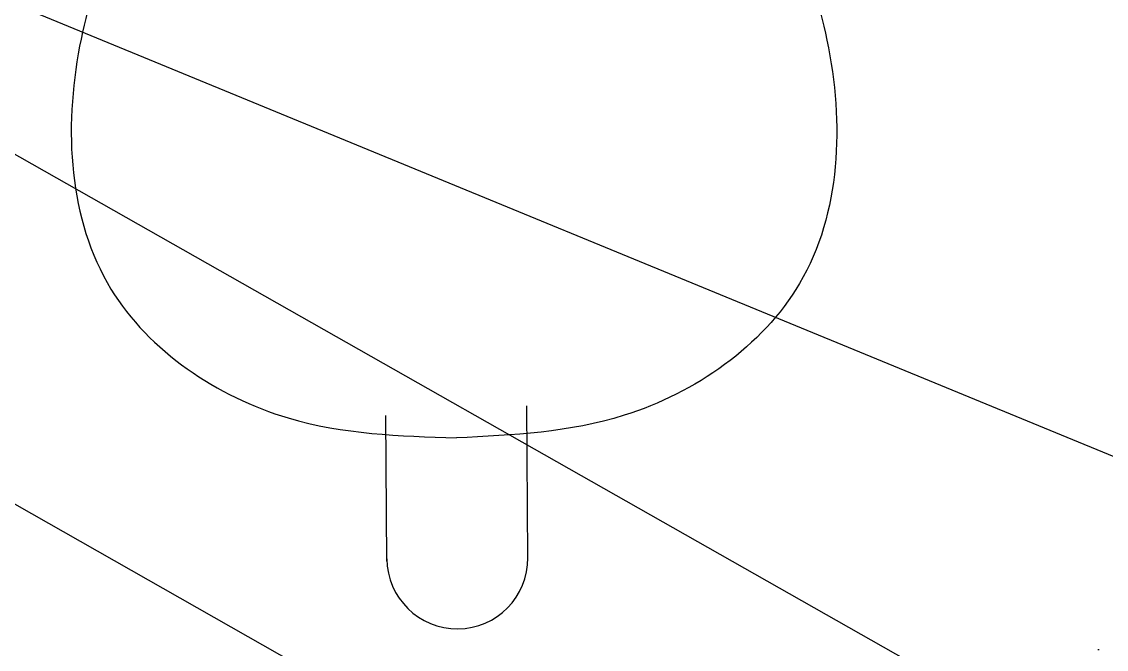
# Model space of a CAD drawing. Header units: metres. Extents: x 324293 to 653279, y 3585589 to 7191434.
# Drawn here: x 334567.851 to 334568.455, y 3600516.028 to 3600516.377 of the extents above; entities that cross this region are included whole.
import ezdxf

# ---------------------------------------------------------------- set-up
doc = ezdxf.new("R2010")
doc.units = ezdxf.units.M
for name, color, linetype in [('asfalt tarahi', 1, 'Continuous'), ('cahman', 80, 'Continuous'), ('Tir bargh', 10, 'Continuous')]:
    doc.layers.add(name, color=color, linetype=linetype)

# ---------------------------------------------------------------- blocks, each defined once
blk = doc.blocks.new('E')
at = {"layer": 'Tir bargh'}
for p, q in [((0.96012, 5.01545), (-1.09158, 6.20022)), ((-1.14733, 6.16068), (0.89619, 4.97958)), ((0.87394, 5.04185), (0.87394, 5.0733)), ((0.84475, 5.0414), (0.84475, 5.07155))]:
    blk.add_line(p, q, dxfattribs=at)
blk.add_arc((0.85934, 5.04185), 0.01459, 180, 0, dxfattribs=at)
for points in [[(0.83625, 5.21717), (0.82278, 5.20949), (0.79789, 5.19237), (0.77782, 5.14779), (0.78014, 5.09588), (0.82074, 5.06829), (0.84762, 5.06724), (0.85934, 5.06678)], [(0.88243, 5.21717), (0.89591, 5.20949), (0.9208, 5.19237), (0.94086, 5.14779), (0.93854, 5.09588), (0.89794, 5.06829), (0.87106, 5.06724), (0.85934, 5.06678)]]:
    blk.add_open_spline(points, degree=3, knots=[0.28987, 0.28987, 0.28987, 0.28987, 0.908816, 1.521914, 2.211913, 2.829368, 3.306397, 3.306397, 3.306397, 3.306397], dxfattribs=at)
at = {"layer": 'Tir bargh', "invisible_edges": 15}
for points in [[(0.78874, 5.1604, -0.26509), (0.78599, 5.14958, -0.26419), (0.78264, 5.14958, -0.27996), (0.78552, 5.1604, -0.28027)], [(0.78552, 5.1604, -0.28027), (0.78264, 5.14958, -0.27996), (0.78264, 5.14958, -0.29609), (0.78552, 5.1604, -0.29578)], [(0.78552, 5.1604, -0.29578), (0.78264, 5.14958, -0.29609), (0.78599, 5.14958, -0.31186), (0.78874, 5.1604, -0.31096)], [(0.79505, 5.1604, -0.25091), (0.79255, 5.14958, -0.24946), (0.78599, 5.14958, -0.26419), (0.78874, 5.1604, -0.26509)], [(0.78874, 5.1604, -0.31096), (0.78599, 5.14958, -0.31186), (0.79255, 5.14958, -0.32659), (0.79505, 5.1604, -0.32514)], [(0.80418, 5.1604, -0.23835), (0.80202, 5.14958, -0.23642), (0.79255, 5.14958, -0.24946), (0.79505, 5.1604, -0.25091)], [(0.79505, 5.1604, -0.32514), (0.79255, 5.14958, -0.32659), (0.80202, 5.14958, -0.33963), (0.80418, 5.1604, -0.3377)], [(0.81571, 5.1604, -0.22797), (0.81401, 5.14958, -0.22563), (0.80202, 5.14958, -0.23642), (0.80418, 5.1604, -0.23835)], [(0.80418, 5.1604, -0.3377), (0.80202, 5.14958, -0.33963), (0.81401, 5.14958, -0.35042), (0.81571, 5.1604, -0.34808)], [(0.82915, 5.1604, -0.22021), (0.82797, 5.14958, -0.21756), (0.81401, 5.14958, -0.22563), (0.81571, 5.1604, -0.22797)], [(0.81571, 5.1604, -0.34808), (0.81401, 5.14958, -0.35042), (0.82797, 5.14958, -0.35849), (0.82915, 5.1604, -0.35584)], [(0.84391, 5.1604, -0.21541), (0.84331, 5.14958, -0.21258), (0.82797, 5.14958, -0.21756), (0.82915, 5.1604, -0.22021)], [(0.82915, 5.1604, -0.35584), (0.82797, 5.14958, -0.35849), (0.84331, 5.14958, -0.36347), (0.84391, 5.1604, -0.36064)], [(0.85934, 5.1604, -0.21379), (0.85934, 5.14958, -0.2109), (0.84331, 5.14958, -0.21258), (0.84391, 5.1604, -0.21541)], [(0.84391, 5.1604, -0.36064), (0.84331, 5.14958, -0.36347), (0.85934, 5.14958, -0.36515), (0.85934, 5.1604, -0.36226)], [(0.85934, 5.1604, -0.36226), (0.85934, 5.14958, -0.36515), (0.87538, 5.14958, -0.36347), (0.87478, 5.1604, -0.36064)], [(0.87478, 5.1604, -0.21541), (0.87538, 5.14958, -0.21258), (0.85934, 5.14958, -0.2109), (0.85934, 5.1604, -0.21379)], [(0.87478, 5.1604, -0.36064), (0.87538, 5.14958, -0.36347), (0.89071, 5.14958, -0.35849), (0.88954, 5.1604, -0.35584)], [(0.88954, 5.1604, -0.22021), (0.89071, 5.14958, -0.21756), (0.87538, 5.14958, -0.21258), (0.87478, 5.1604, -0.21541)], [(0.88954, 5.1604, -0.35584), (0.89071, 5.14958, -0.35849), (0.90468, 5.14958, -0.35042), (0.90298, 5.1604, -0.34808)], [(0.90298, 5.1604, -0.22797), (0.90468, 5.14958, -0.22563), (0.89071, 5.14958, -0.21756), (0.88954, 5.1604, -0.22021)], [(0.90298, 5.1604, -0.34808), (0.90468, 5.14958, -0.35042), (0.91666, 5.14958, -0.33963), (0.91451, 5.1604, -0.3377)], [(0.91451, 5.1604, -0.23835), (0.91666, 5.14958, -0.23642), (0.90468, 5.14958, -0.22563), (0.90298, 5.1604, -0.22797)], [(0.91451, 5.1604, -0.3377), (0.91666, 5.14958, -0.33963), (0.92614, 5.14958, -0.32659), (0.92363, 5.1604, -0.32514)], [(0.92363, 5.1604, -0.25091), (0.92614, 5.14958, -0.24946), (0.91666, 5.14958, -0.23642), (0.91451, 5.1604, -0.23835)], [(0.92363, 5.1604, -0.32514), (0.92614, 5.14958, -0.32659), (0.9327, 5.14958, -0.31186), (0.92994, 5.1604, -0.31096)], [(0.92994, 5.1604, -0.26509), (0.9327, 5.14958, -0.26419), (0.92614, 5.14958, -0.24946), (0.92363, 5.1604, -0.25091)], [(0.92994, 5.1604, -0.31096), (0.9327, 5.14958, -0.31186), (0.93605, 5.14958, -0.29609), (0.93317, 5.1604, -0.29578)], [(0.93317, 5.1604, -0.28027), (0.93605, 5.14958, -0.27996), (0.9327, 5.14958, -0.26419), (0.92994, 5.1604, -0.26509)], [(0.93317, 5.1604, -0.29578), (0.93605, 5.14958, -0.29609), (0.93605, 5.14958, -0.27996), (0.93317, 5.1604, -0.28027)], [(0.78599, 5.14958, -0.26419), (0.78438, 5.1385, -0.26367), (0.78095, 5.1385, -0.27979), (0.78264, 5.14958, -0.27996)], [(0.78264, 5.14958, -0.27996), (0.78095, 5.1385, -0.27979), (0.78095, 5.1385, -0.29626), (0.78264, 5.14958, -0.29609)], [(0.78264, 5.14958, -0.29609), (0.78095, 5.1385, -0.29626), (0.78438, 5.1385, -0.31238), (0.78599, 5.14958, -0.31186)], [(0.79255, 5.14958, -0.24946), (0.79108, 5.1385, -0.24861), (0.78438, 5.1385, -0.26367), (0.78599, 5.14958, -0.26419)], [(0.78599, 5.14958, -0.31186), (0.78438, 5.1385, -0.31238), (0.79108, 5.1385, -0.32744), (0.79255, 5.14958, -0.32659)], [(0.80202, 5.14958, -0.23642), (0.80077, 5.1385, -0.23528), (0.79108, 5.1385, -0.24861), (0.79255, 5.14958, -0.24946)], [(0.79255, 5.14958, -0.32659), (0.79108, 5.1385, -0.32744), (0.80077, 5.1385, -0.34077), (0.80202, 5.14958, -0.33963)], [(0.81401, 5.14958, -0.22563), (0.81301, 5.1385, -0.22426), (0.80077, 5.1385, -0.23528), (0.80202, 5.14958, -0.23642)], [(0.80202, 5.14958, -0.33963), (0.80077, 5.1385, -0.34077), (0.81301, 5.1385, -0.35179), (0.81401, 5.14958, -0.35042)], [(0.82797, 5.14958, -0.21756), (0.82728, 5.1385, -0.21602), (0.81301, 5.1385, -0.22426), (0.81401, 5.14958, -0.22563)], [(0.81401, 5.14958, -0.35042), (0.81301, 5.1385, -0.35179), (0.82728, 5.1385, -0.36003), (0.82797, 5.14958, -0.35849)], [(0.84331, 5.14958, -0.21258), (0.84295, 5.1385, -0.21092), (0.82728, 5.1385, -0.21602), (0.82797, 5.14958, -0.21756)], [(0.82797, 5.14958, -0.35849), (0.82728, 5.1385, -0.36003), (0.84295, 5.1385, -0.36512), (0.84331, 5.14958, -0.36347)], [(0.85934, 5.14958, -0.2109), (0.85934, 5.1385, -0.2092), (0.84295, 5.1385, -0.21092), (0.84331, 5.14958, -0.21258)], [(0.84331, 5.14958, -0.36347), (0.84295, 5.1385, -0.36512), (0.85934, 5.1385, -0.36685), (0.85934, 5.14958, -0.36515)], [(0.85934, 5.14958, -0.36515), (0.85934, 5.1385, -0.36685), (0.87573, 5.1385, -0.36512), (0.87538, 5.14958, -0.36347)], [(0.87538, 5.14958, -0.21258), (0.87573, 5.1385, -0.21092), (0.85934, 5.1385, -0.2092), (0.85934, 5.14958, -0.2109)], [(0.87538, 5.14958, -0.36347), (0.87573, 5.1385, -0.36512), (0.8914, 5.1385, -0.36003), (0.89071, 5.14958, -0.35849)], [(0.89071, 5.14958, -0.21756), (0.8914, 5.1385, -0.21602), (0.87573, 5.1385, -0.21092), (0.87538, 5.14958, -0.21258)], [(0.89071, 5.14958, -0.35849), (0.8914, 5.1385, -0.36003), (0.90567, 5.1385, -0.35179), (0.90468, 5.14958, -0.35042)], [(0.90468, 5.14958, -0.22563), (0.90567, 5.1385, -0.22426), (0.8914, 5.1385, -0.21602), (0.89071, 5.14958, -0.21756)], [(0.90468, 5.14958, -0.35042), (0.90567, 5.1385, -0.35179), (0.91792, 5.1385, -0.34077), (0.91666, 5.14958, -0.33963)], [(0.91666, 5.14958, -0.23642), (0.91792, 5.1385, -0.23528), (0.90567, 5.1385, -0.22426), (0.90468, 5.14958, -0.22563)], [(0.91666, 5.14958, -0.33963), (0.91792, 5.1385, -0.34077), (0.9276, 5.1385, -0.32744), (0.92614, 5.14958, -0.32659)], [(0.92614, 5.14958, -0.24946), (0.9276, 5.1385, -0.24861), (0.91792, 5.1385, -0.23528), (0.91666, 5.14958, -0.23642)], [(0.92614, 5.14958, -0.32659), (0.9276, 5.1385, -0.32744), (0.93431, 5.1385, -0.31238), (0.9327, 5.14958, -0.31186)], [(0.9327, 5.14958, -0.26419), (0.93431, 5.1385, -0.26367), (0.9276, 5.1385, -0.24861), (0.92614, 5.14958, -0.24946)], [(0.9327, 5.14958, -0.31186), (0.93431, 5.1385, -0.31238), (0.93773, 5.1385, -0.29626), (0.93605, 5.14958, -0.29609)], [(0.93605, 5.14958, -0.27996), (0.93773, 5.1385, -0.27979), (0.93431, 5.1385, -0.26367), (0.9327, 5.14958, -0.26419)], [(0.93605, 5.14958, -0.29609), (0.93773, 5.1385, -0.29626), (0.93773, 5.1385, -0.27979), (0.93605, 5.14958, -0.27996)], [(0.78438, 5.1385, -0.26367), (0.78403, 5.12731, -0.26355), (0.78059, 5.12731, -0.27975), (0.78095, 5.1385, -0.27979)], [(0.78095, 5.1385, -0.27979), (0.78059, 5.12731, -0.27975), (0.78059, 5.12731, -0.2963), (0.78095, 5.1385, -0.29626)], [(0.78095, 5.1385, -0.29626), (0.78059, 5.12731, -0.2963), (0.78403, 5.12731, -0.31249), (0.78438, 5.1385, -0.31238)], [(0.79108, 5.1385, -0.24861), (0.79077, 5.12731, -0.24843), (0.78403, 5.12731, -0.26355), (0.78438, 5.1385, -0.26367)], [(0.78438, 5.1385, -0.31238), (0.78403, 5.12731, -0.31249), (0.79077, 5.12731, -0.32762), (0.79108, 5.1385, -0.32744)], [(0.80077, 5.1385, -0.23528), (0.8005, 5.12731, -0.23504), (0.79077, 5.12731, -0.24843), (0.79108, 5.1385, -0.24861)], [(0.79108, 5.1385, -0.32744), (0.79077, 5.12731, -0.32762), (0.8005, 5.12731, -0.34101), (0.80077, 5.1385, -0.34077)], [(0.81301, 5.1385, -0.22426), (0.8128, 5.12731, -0.22396), (0.8005, 5.12731, -0.23504), (0.80077, 5.1385, -0.23528)], [(0.80077, 5.1385, -0.34077), (0.8005, 5.12731, -0.34101), (0.8128, 5.12731, -0.35209), (0.81301, 5.1385, -0.35179)], [(0.82728, 5.1385, -0.21602), (0.82713, 5.12731, -0.21569), (0.8128, 5.12731, -0.22396), (0.81301, 5.1385, -0.22426)], [(0.81301, 5.1385, -0.35179), (0.8128, 5.12731, -0.35209), (0.82713, 5.12731, -0.36036), (0.82728, 5.1385, -0.36003)], [(0.84295, 5.1385, -0.21092), (0.84288, 5.12731, -0.21057), (0.82713, 5.12731, -0.21569), (0.82728, 5.1385, -0.21602)], [(0.82728, 5.1385, -0.36003), (0.82713, 5.12731, -0.36036), (0.84288, 5.12731, -0.36548), (0.84295, 5.1385, -0.36512)], [(0.85934, 5.1385, -0.2092), (0.85934, 5.12731, -0.20884), (0.84288, 5.12731, -0.21057), (0.84295, 5.1385, -0.21092)], [(0.84295, 5.1385, -0.36512), (0.84288, 5.12731, -0.36548), (0.85934, 5.12731, -0.36721), (0.85934, 5.1385, -0.36685)], [(0.85934, 5.1385, -0.36685), (0.85934, 5.12731, -0.36721), (0.87581, 5.12731, -0.36548), (0.87573, 5.1385, -0.36512)], [(0.87573, 5.1385, -0.21092), (0.87581, 5.12731, -0.21057), (0.85934, 5.12731, -0.20884), (0.85934, 5.1385, -0.2092)], [(0.87573, 5.1385, -0.36512), (0.87581, 5.12731, -0.36548), (0.89155, 5.12731, -0.36036), (0.8914, 5.1385, -0.36003)], [(0.8914, 5.1385, -0.21602), (0.89155, 5.12731, -0.21569), (0.87581, 5.12731, -0.21057), (0.87573, 5.1385, -0.21092)], [(0.8914, 5.1385, -0.36003), (0.89155, 5.12731, -0.36036), (0.90589, 5.12731, -0.35209), (0.90567, 5.1385, -0.35179)], [(0.90567, 5.1385, -0.22426), (0.90589, 5.12731, -0.22396), (0.89155, 5.12731, -0.21569), (0.8914, 5.1385, -0.21602)], [(0.90567, 5.1385, -0.35179), (0.90589, 5.12731, -0.35209), (0.91819, 5.12731, -0.34101), (0.91792, 5.1385, -0.34077)], [(0.91792, 5.1385, -0.23528), (0.91819, 5.12731, -0.23504), (0.90589, 5.12731, -0.22396), (0.90567, 5.1385, -0.22426)], [(0.91792, 5.1385, -0.34077), (0.91819, 5.12731, -0.34101), (0.92792, 5.12731, -0.32762), (0.9276, 5.1385, -0.32744)], [(0.9276, 5.1385, -0.24861), (0.92792, 5.12731, -0.24843), (0.91819, 5.12731, -0.23504), (0.91792, 5.1385, -0.23528)], [(0.9276, 5.1385, -0.32744), (0.92792, 5.12731, -0.32762), (0.93465, 5.12731, -0.31249), (0.93431, 5.1385, -0.31238)], [(0.93431, 5.1385, -0.26367), (0.93465, 5.12731, -0.26355), (0.92792, 5.12731, -0.24843), (0.9276, 5.1385, -0.24861)], [(0.93431, 5.1385, -0.31238), (0.93465, 5.12731, -0.31249), (0.93809, 5.12731, -0.2963), (0.93773, 5.1385, -0.29626)], [(0.93773, 5.1385, -0.27979), (0.93809, 5.12731, -0.27975), (0.93465, 5.12731, -0.26355), (0.93431, 5.1385, -0.26367)], [(0.93773, 5.1385, -0.29626), (0.93809, 5.12731, -0.2963), (0.93809, 5.12731, -0.27975), (0.93773, 5.1385, -0.27979)], [(0.78403, 5.12731, -0.26355), (0.78519, 5.11618, -0.26393), (0.7818, 5.11618, -0.27987), (0.78059, 5.12731, -0.27975)], [(0.78059, 5.12731, -0.27975), (0.7818, 5.11618, -0.27987), (0.7818, 5.11618, -0.29617), (0.78059, 5.12731, -0.2963)], [(0.78059, 5.12731, -0.2963), (0.7818, 5.11618, -0.29617), (0.78519, 5.11618, -0.31212), (0.78403, 5.12731, -0.31249)], [(0.79077, 5.12731, -0.24843), (0.79182, 5.11618, -0.24904), (0.78519, 5.11618, -0.26393), (0.78403, 5.12731, -0.26355)], [(0.78403, 5.12731, -0.31249), (0.78519, 5.11618, -0.31212), (0.79182, 5.11618, -0.32701), (0.79077, 5.12731, -0.32762)], [(0.8005, 5.12731, -0.23504), (0.8014, 5.11618, -0.23585), (0.79182, 5.11618, -0.24904), (0.79077, 5.12731, -0.24843)], [(0.79077, 5.12731, -0.32762), (0.79182, 5.11618, -0.32701), (0.8014, 5.11618, -0.3402), (0.8005, 5.12731, -0.34101)], [(0.8128, 5.12731, -0.22396), (0.81351, 5.11618, -0.22494), (0.8014, 5.11618, -0.23585), (0.8005, 5.12731, -0.23504)], [(0.8005, 5.12731, -0.34101), (0.8014, 5.11618, -0.3402), (0.81351, 5.11618, -0.35111), (0.8128, 5.12731, -0.35209)], [(0.82713, 5.12731, -0.21569), (0.82763, 5.11618, -0.21679), (0.81351, 5.11618, -0.22494), (0.8128, 5.12731, -0.22396)], [(0.8128, 5.12731, -0.35209), (0.81351, 5.11618, -0.35111), (0.82763, 5.11618, -0.35926), (0.82713, 5.12731, -0.36036)], [(0.84288, 5.12731, -0.21057), (0.84313, 5.11618, -0.21176), (0.82763, 5.11618, -0.21679), (0.82713, 5.12731, -0.21569)], [(0.82713, 5.12731, -0.36036), (0.82763, 5.11618, -0.35926), (0.84313, 5.11618, -0.36429), (0.84288, 5.12731, -0.36548)], [(0.85934, 5.12731, -0.20884), (0.85934, 5.11618, -0.21005), (0.84313, 5.11618, -0.21176), (0.84288, 5.12731, -0.21057)], [(0.84288, 5.12731, -0.36548), (0.84313, 5.11618, -0.36429), (0.85934, 5.11618, -0.366), (0.85934, 5.12731, -0.36721)], [(0.85934, 5.12731, -0.36721), (0.85934, 5.11618, -0.366), (0.87555, 5.11618, -0.36429), (0.87581, 5.12731, -0.36548)], [(0.87581, 5.12731, -0.21057), (0.87555, 5.11618, -0.21176), (0.85934, 5.11618, -0.21005), (0.85934, 5.12731, -0.20884)], [(0.87581, 5.12731, -0.36548), (0.87555, 5.11618, -0.36429), (0.89106, 5.11618, -0.35926), (0.89155, 5.12731, -0.36036)], [(0.89155, 5.12731, -0.21569), (0.89106, 5.11618, -0.21679), (0.87555, 5.11618, -0.21176), (0.87581, 5.12731, -0.21057)], [(0.89155, 5.12731, -0.36036), (0.89106, 5.11618, -0.35926), (0.90517, 5.11618, -0.35111), (0.90589, 5.12731, -0.35209)], [(0.90589, 5.12731, -0.22396), (0.90517, 5.11618, -0.22494), (0.89106, 5.11618, -0.21679), (0.89155, 5.12731, -0.21569)], [(0.90589, 5.12731, -0.35209), (0.90517, 5.11618, -0.35111), (0.91729, 5.11618, -0.3402), (0.91819, 5.12731, -0.34101)], [(0.91819, 5.12731, -0.23504), (0.91729, 5.11618, -0.23585), (0.90517, 5.11618, -0.22494), (0.90589, 5.12731, -0.22396)], [(0.91819, 5.12731, -0.34101), (0.91729, 5.11618, -0.3402), (0.92687, 5.11618, -0.32701), (0.92792, 5.12731, -0.32762)], [(0.92792, 5.12731, -0.24843), (0.92687, 5.11618, -0.24904), (0.91729, 5.11618, -0.23585), (0.91819, 5.12731, -0.23504)], [(0.92792, 5.12731, -0.32762), (0.92687, 5.11618, -0.32701), (0.9335, 5.11618, -0.31212), (0.93465, 5.12731, -0.31249)], [(0.93465, 5.12731, -0.26355), (0.9335, 5.11618, -0.26393), (0.92687, 5.11618, -0.24904), (0.92792, 5.12731, -0.24843)], [(0.93465, 5.12731, -0.31249), (0.9335, 5.11618, -0.31212), (0.93689, 5.11618, -0.29617), (0.93809, 5.12731, -0.2963)], [(0.93809, 5.12731, -0.27975), (0.93689, 5.11618, -0.27987), (0.9335, 5.11618, -0.26393), (0.93465, 5.12731, -0.26355)], [(0.93809, 5.12731, -0.2963), (0.93689, 5.11618, -0.29617), (0.93689, 5.11618, -0.27987), (0.93809, 5.12731, -0.27975)], [(0.78519, 5.11618, -0.26393), (0.78814, 5.10543, -0.26489), (0.78488, 5.10543, -0.2802), (0.7818, 5.11618, -0.27987)], [(0.7818, 5.11618, -0.27987), (0.78488, 5.10543, -0.2802), (0.78488, 5.10543, -0.29585), (0.7818, 5.11618, -0.29617)], [(0.7818, 5.11618, -0.29617), (0.78488, 5.10543, -0.29585), (0.78814, 5.10543, -0.31116), (0.78519, 5.11618, -0.31212)], [(0.79182, 5.11618, -0.24904), (0.7945, 5.10543, -0.25059), (0.78814, 5.10543, -0.26489), (0.78519, 5.11618, -0.26393)], [(0.78519, 5.11618, -0.31212), (0.78814, 5.10543, -0.31116), (0.7945, 5.10543, -0.32546), (0.79182, 5.11618, -0.32701)], [(0.8014, 5.11618, -0.23585), (0.8037, 5.10543, -0.23793), (0.7945, 5.10543, -0.25059), (0.79182, 5.11618, -0.24904)], [(0.79182, 5.11618, -0.32701), (0.7945, 5.10543, -0.32546), (0.8037, 5.10543, -0.33812), (0.8014, 5.11618, -0.3402)], [(0.81351, 5.11618, -0.22494), (0.81533, 5.10543, -0.22745), (0.8037, 5.10543, -0.23793), (0.8014, 5.11618, -0.23585)], [(0.8014, 5.11618, -0.3402), (0.8037, 5.10543, -0.33812), (0.81533, 5.10543, -0.3486), (0.81351, 5.11618, -0.35111)], [(0.82763, 5.11618, -0.21679), (0.82889, 5.10543, -0.21963), (0.81533, 5.10543, -0.22745), (0.81351, 5.11618, -0.22494)], [(0.81351, 5.11618, -0.35111), (0.81533, 5.10543, -0.3486), (0.82889, 5.10543, -0.35642), (0.82763, 5.11618, -0.35926)], [(0.84313, 5.11618, -0.21176), (0.84378, 5.10543, -0.21479), (0.82889, 5.10543, -0.21963), (0.82763, 5.11618, -0.21679)], [(0.82763, 5.11618, -0.35926), (0.82889, 5.10543, -0.35642), (0.84378, 5.10543, -0.36126), (0.84313, 5.11618, -0.36429)], [(0.85934, 5.11618, -0.21005), (0.85934, 5.10543, -0.21315), (0.84378, 5.10543, -0.21479), (0.84313, 5.11618, -0.21176)], [(0.84313, 5.11618, -0.36429), (0.84378, 5.10543, -0.36126), (0.85934, 5.10543, -0.3629), (0.85934, 5.11618, -0.366)], [(0.85934, 5.11618, -0.366), (0.85934, 5.10543, -0.3629), (0.87491, 5.10543, -0.36126), (0.87555, 5.11618, -0.36429)], [(0.87555, 5.11618, -0.21176), (0.87491, 5.10543, -0.21479), (0.85934, 5.10543, -0.21315), (0.85934, 5.11618, -0.21005)], [(0.87555, 5.11618, -0.36429), (0.87491, 5.10543, -0.36126), (0.88979, 5.10543, -0.35642), (0.89106, 5.11618, -0.35926)], [(0.89106, 5.11618, -0.21679), (0.88979, 5.10543, -0.21963), (0.87491, 5.10543, -0.21479), (0.87555, 5.11618, -0.21176)], [(0.89106, 5.11618, -0.35926), (0.88979, 5.10543, -0.35642), (0.90335, 5.10543, -0.3486), (0.90517, 5.11618, -0.35111)], [(0.90517, 5.11618, -0.22494), (0.90335, 5.10543, -0.22745), (0.88979, 5.10543, -0.21963), (0.89106, 5.11618, -0.21679)], [(0.90517, 5.11618, -0.35111), (0.90335, 5.10543, -0.3486), (0.91498, 5.10543, -0.33812), (0.91729, 5.11618, -0.3402)], [(0.91729, 5.11618, -0.23585), (0.91498, 5.10543, -0.23793), (0.90335, 5.10543, -0.22745), (0.90517, 5.11618, -0.22494)], [(0.91729, 5.11618, -0.3402), (0.91498, 5.10543, -0.33812), (0.92418, 5.10543, -0.32546), (0.92687, 5.11618, -0.32701)], [(0.92687, 5.11618, -0.24904), (0.92418, 5.10543, -0.25059), (0.91498, 5.10543, -0.23793), (0.91729, 5.11618, -0.23585)], [(0.92687, 5.11618, -0.32701), (0.92418, 5.10543, -0.32546), (0.93055, 5.10543, -0.31116), (0.9335, 5.11618, -0.31212)], [(0.9335, 5.11618, -0.26393), (0.93055, 5.10543, -0.26489), (0.92418, 5.10543, -0.25059), (0.92687, 5.11618, -0.24904)], [(0.9335, 5.11618, -0.31212), (0.93055, 5.10543, -0.31116), (0.9338, 5.10543, -0.29585), (0.93689, 5.11618, -0.29617)], [(0.93689, 5.11618, -0.27987), (0.9338, 5.10543, -0.2802), (0.93055, 5.10543, -0.26489), (0.9335, 5.11618, -0.26393)], [(0.93689, 5.11618, -0.29617), (0.9338, 5.10543, -0.29585), (0.9338, 5.10543, -0.2802), (0.93689, 5.11618, -0.27987)], [(0.78814, 5.10543, -0.26489), (0.79314, 5.09556, -0.26651), (0.79012, 5.09556, -0.28075), (0.78488, 5.10543, -0.2802)], [(0.78488, 5.10543, -0.2802), (0.79012, 5.09556, -0.28075), (0.79012, 5.09556, -0.2953), (0.78488, 5.10543, -0.29585)], [(0.78488, 5.10543, -0.29585), (0.79012, 5.09556, -0.2953), (0.79314, 5.09556, -0.30953), (0.78814, 5.10543, -0.31116)], [(0.7945, 5.10543, -0.25059), (0.79906, 5.09556, -0.25322), (0.79314, 5.09556, -0.26651), (0.78814, 5.10543, -0.26489)], [(0.78814, 5.10543, -0.31116), (0.79314, 5.09556, -0.30953), (0.79906, 5.09556, -0.32283), (0.7945, 5.10543, -0.32546)], [(0.8037, 5.10543, -0.23793), (0.80761, 5.09556, -0.24145), (0.79906, 5.09556, -0.25322), (0.7945, 5.10543, -0.25059)], [(0.7945, 5.10543, -0.32546), (0.79906, 5.09556, -0.32283), (0.80761, 5.09556, -0.3346), (0.8037, 5.10543, -0.33812)], [(0.81533, 5.10543, -0.22745), (0.81843, 5.09556, -0.23171), (0.80761, 5.09556, -0.24145), (0.8037, 5.10543, -0.23793)], [(0.8037, 5.10543, -0.33812), (0.80761, 5.09556, -0.3346), (0.81843, 5.09556, -0.34434), (0.81533, 5.10543, -0.3486)], [(0.82889, 5.10543, -0.21963), (0.83103, 5.09556, -0.22443), (0.81843, 5.09556, -0.23171), (0.81533, 5.10543, -0.22745)], [(0.81533, 5.10543, -0.3486), (0.81843, 5.09556, -0.34434), (0.83103, 5.09556, -0.35161), (0.82889, 5.10543, -0.35642)], [(0.84378, 5.10543, -0.21479), (0.84487, 5.09556, -0.21994), (0.83103, 5.09556, -0.22443), (0.82889, 5.10543, -0.21963)], [(0.82889, 5.10543, -0.35642), (0.83103, 5.09556, -0.35161), (0.84487, 5.09556, -0.35611), (0.84378, 5.10543, -0.36126)], [(0.85934, 5.10543, -0.21315), (0.85934, 5.09556, -0.21842), (0.84487, 5.09556, -0.21994), (0.84378, 5.10543, -0.21479)], [(0.84378, 5.10543, -0.36126), (0.84487, 5.09556, -0.35611), (0.85934, 5.09556, -0.35763), (0.85934, 5.10543, -0.3629)], [(0.85934, 5.10543, -0.3629), (0.85934, 5.09556, -0.35763), (0.87381, 5.09556, -0.35611), (0.87491, 5.10543, -0.36126)], [(0.87491, 5.10543, -0.21479), (0.87381, 5.09556, -0.21994), (0.85934, 5.09556, -0.21842), (0.85934, 5.10543, -0.21315)], [(0.87491, 5.10543, -0.36126), (0.87381, 5.09556, -0.35611), (0.88765, 5.09556, -0.35161), (0.88979, 5.10543, -0.35642)], [(0.88979, 5.10543, -0.21963), (0.88765, 5.09556, -0.22443), (0.87381, 5.09556, -0.21994), (0.87491, 5.10543, -0.21479)], [(0.88979, 5.10543, -0.35642), (0.88765, 5.09556, -0.35161), (0.90026, 5.09556, -0.34434), (0.90335, 5.10543, -0.3486)], [(0.90335, 5.10543, -0.22745), (0.90026, 5.09556, -0.23171), (0.88765, 5.09556, -0.22443), (0.88979, 5.10543, -0.21963)], [(0.90335, 5.10543, -0.3486), (0.90026, 5.09556, -0.34434), (0.91107, 5.09556, -0.3346), (0.91498, 5.10543, -0.33812)], [(0.91498, 5.10543, -0.23793), (0.91107, 5.09556, -0.24145), (0.90026, 5.09556, -0.23171), (0.90335, 5.10543, -0.22745)], [(0.91498, 5.10543, -0.33812), (0.91107, 5.09556, -0.3346), (0.91962, 5.09556, -0.32283), (0.92418, 5.10543, -0.32546)], [(0.92418, 5.10543, -0.25059), (0.91962, 5.09556, -0.25322), (0.91107, 5.09556, -0.24145), (0.91498, 5.10543, -0.23793)], [(0.92418, 5.10543, -0.32546), (0.91962, 5.09556, -0.32283), (0.92554, 5.09556, -0.30953), (0.93055, 5.10543, -0.31116)], [(0.93055, 5.10543, -0.26489), (0.92554, 5.09556, -0.26651), (0.91962, 5.09556, -0.25322), (0.92418, 5.10543, -0.25059)], [(0.93055, 5.10543, -0.31116), (0.92554, 5.09556, -0.30953), (0.92857, 5.09556, -0.2953), (0.9338, 5.10543, -0.29585)], [(0.9338, 5.10543, -0.2802), (0.92857, 5.09556, -0.28075), (0.92554, 5.09556, -0.26651), (0.93055, 5.10543, -0.26489)], [(0.9338, 5.10543, -0.29585), (0.92857, 5.09556, -0.2953), (0.92857, 5.09556, -0.28075), (0.9338, 5.10543, -0.2802)], [(0.79314, 5.09556, -0.26651), (0.80007, 5.08707, -0.26877), (0.79736, 5.08707, -0.28151), (0.79012, 5.09556, -0.28075)], [(0.79012, 5.09556, -0.28075), (0.79736, 5.08707, -0.28151), (0.79736, 5.08707, -0.29454), (0.79012, 5.09556, -0.2953)], [(0.79012, 5.09556, -0.2953), (0.79736, 5.08707, -0.29454), (0.80007, 5.08707, -0.30728), (0.79314, 5.09556, -0.30953)], [(0.79906, 5.09556, -0.25322), (0.80537, 5.08707, -0.25686), (0.80007, 5.08707, -0.26877), (0.79314, 5.09556, -0.26651)], [(0.79314, 5.09556, -0.30953), (0.80007, 5.08707, -0.30728), (0.80537, 5.08707, -0.31919), (0.79906, 5.09556, -0.32283)], [(0.80761, 5.09556, -0.24145), (0.81303, 5.08707, -0.24632), (0.80537, 5.08707, -0.25686), (0.79906, 5.09556, -0.25322)], [(0.79906, 5.09556, -0.32283), (0.80537, 5.08707, -0.31919), (0.81303, 5.08707, -0.32973), (0.80761, 5.09556, -0.3346)], [(0.81843, 5.09556, -0.23171), (0.82271, 5.08707, -0.2376), (0.81303, 5.08707, -0.24632), (0.80761, 5.09556, -0.24145)], [(0.80761, 5.09556, -0.3346), (0.81303, 5.08707, -0.32973), (0.82271, 5.08707, -0.33845), (0.81843, 5.09556, -0.34434)], [(0.83103, 5.09556, -0.22443), (0.83399, 5.08707, -0.23109), (0.82271, 5.08707, -0.2376), (0.81843, 5.09556, -0.23171)], [(0.81843, 5.09556, -0.34434), (0.82271, 5.08707, -0.33845), (0.83399, 5.08707, -0.34496), (0.83103, 5.09556, -0.35161)], [(0.84487, 5.09556, -0.21994), (0.84638, 5.08707, -0.22706), (0.83399, 5.08707, -0.23109), (0.83103, 5.09556, -0.22443)], [(0.83103, 5.09556, -0.35161), (0.83399, 5.08707, -0.34496), (0.84638, 5.08707, -0.34899), (0.84487, 5.09556, -0.35611)], [(0.85934, 5.09556, -0.21842), (0.85934, 5.08707, -0.2257), (0.84638, 5.08707, -0.22706), (0.84487, 5.09556, -0.21994)], [(0.84487, 5.09556, -0.35611), (0.84638, 5.08707, -0.34899), (0.85934, 5.08707, -0.35035), (0.85934, 5.09556, -0.35763)], [(0.85934, 5.09556, -0.35763), (0.85934, 5.08707, -0.35035), (0.8723, 5.08707, -0.34899), (0.87381, 5.09556, -0.35611)], [(0.87381, 5.09556, -0.21994), (0.8723, 5.08707, -0.22706), (0.85934, 5.08707, -0.2257), (0.85934, 5.09556, -0.21842)], [(0.87381, 5.09556, -0.35611), (0.8723, 5.08707, -0.34899), (0.88469, 5.08707, -0.34496), (0.88765, 5.09556, -0.35161)], [(0.88765, 5.09556, -0.22443), (0.88469, 5.08707, -0.23109), (0.8723, 5.08707, -0.22706), (0.87381, 5.09556, -0.21994)], [(0.88765, 5.09556, -0.35161), (0.88469, 5.08707, -0.34496), (0.89598, 5.08707, -0.33845), (0.90026, 5.09556, -0.34434)], [(0.90026, 5.09556, -0.23171), (0.89598, 5.08707, -0.2376), (0.88469, 5.08707, -0.23109), (0.88765, 5.09556, -0.22443)], [(0.90026, 5.09556, -0.34434), (0.89598, 5.08707, -0.33845), (0.90566, 5.08707, -0.32973), (0.91107, 5.09556, -0.3346)], [(0.91107, 5.09556, -0.24145), (0.90566, 5.08707, -0.24632), (0.89598, 5.08707, -0.2376), (0.90026, 5.09556, -0.23171)], [(0.91107, 5.09556, -0.3346), (0.90566, 5.08707, -0.32973), (0.91332, 5.08707, -0.31919), (0.91962, 5.09556, -0.32283)], [(0.91962, 5.09556, -0.25322), (0.91332, 5.08707, -0.25686), (0.90566, 5.08707, -0.24632), (0.91107, 5.09556, -0.24145)], [(0.91962, 5.09556, -0.32283), (0.91332, 5.08707, -0.31919), (0.91862, 5.08707, -0.30728), (0.92554, 5.09556, -0.30953)], [(0.92554, 5.09556, -0.26651), (0.91862, 5.08707, -0.26877), (0.91332, 5.08707, -0.25686), (0.91962, 5.09556, -0.25322)], [(0.92554, 5.09556, -0.30953), (0.91862, 5.08707, -0.30728), (0.92133, 5.08707, -0.29454), (0.92857, 5.09556, -0.2953)], [(0.92857, 5.09556, -0.28075), (0.92133, 5.08707, -0.28151), (0.91862, 5.08707, -0.26877), (0.92554, 5.09556, -0.26651)], [(0.92857, 5.09556, -0.2953), (0.92133, 5.08707, -0.29454), (0.92133, 5.08707, -0.28151), (0.92857, 5.09556, -0.28075)], [(0.80007, 5.08707, -0.26877), (0.80838, 5.08008, -0.27147), (0.80606, 5.08008, -0.28242), (0.79736, 5.08707, -0.28151)], [(0.79736, 5.08707, -0.28151), (0.80606, 5.08008, -0.28242), (0.80606, 5.08008, -0.29363), (0.79736, 5.08707, -0.29454)], [(0.79736, 5.08707, -0.29454), (0.80606, 5.08008, -0.29363), (0.80838, 5.08008, -0.30458), (0.80007, 5.08707, -0.30728)], [(0.80537, 5.08707, -0.25686), (0.81294, 5.08008, -0.26123), (0.80838, 5.08008, -0.27147), (0.80007, 5.08707, -0.26877)], [(0.80007, 5.08707, -0.30728), (0.80838, 5.08008, -0.30458), (0.81294, 5.08008, -0.31481), (0.80537, 5.08707, -0.31919)], [(0.81303, 5.08707, -0.24632), (0.81952, 5.08008, -0.25217), (0.81294, 5.08008, -0.26123), (0.80537, 5.08707, -0.25686)], [(0.80537, 5.08707, -0.31919), (0.81294, 5.08008, -0.31481), (0.81952, 5.08008, -0.32388), (0.81303, 5.08707, -0.32973)], [(0.82271, 5.08707, -0.2376), (0.82785, 5.08008, -0.24468), (0.81952, 5.08008, -0.25217), (0.81303, 5.08707, -0.24632)], [(0.81303, 5.08707, -0.32973), (0.81952, 5.08008, -0.32388), (0.82785, 5.08008, -0.33137), (0.82271, 5.08707, -0.33845)], [(0.83399, 5.08707, -0.23109), (0.83755, 5.08008, -0.23908), (0.82785, 5.08008, -0.24468), (0.82271, 5.08707, -0.2376)], [(0.82271, 5.08707, -0.33845), (0.82785, 5.08008, -0.33137), (0.83755, 5.08008, -0.33697), (0.83399, 5.08707, -0.34496)], [(0.84638, 5.08707, -0.22706), (0.8482, 5.08008, -0.23562), (0.83755, 5.08008, -0.23908), (0.83399, 5.08707, -0.23109)], [(0.83399, 5.08707, -0.34496), (0.83755, 5.08008, -0.33697), (0.8482, 5.08008, -0.34043), (0.84638, 5.08707, -0.34899)], [(0.85934, 5.08707, -0.2257), (0.85934, 5.08008, -0.23445), (0.8482, 5.08008, -0.23562), (0.84638, 5.08707, -0.22706)], [(0.84638, 5.08707, -0.34899), (0.8482, 5.08008, -0.34043), (0.85934, 5.08008, -0.3416), (0.85934, 5.08707, -0.35035)], [(0.85934, 5.08707, -0.35035), (0.85934, 5.08008, -0.3416), (0.87048, 5.08008, -0.34043), (0.8723, 5.08707, -0.34899)], [(0.8723, 5.08707, -0.22706), (0.87048, 5.08008, -0.23562), (0.85934, 5.08008, -0.23445), (0.85934, 5.08707, -0.2257)], [(0.8723, 5.08707, -0.34899), (0.87048, 5.08008, -0.34043), (0.88113, 5.08008, -0.33697), (0.88469, 5.08707, -0.34496)], [(0.88469, 5.08707, -0.23109), (0.88113, 5.08008, -0.23908), (0.87048, 5.08008, -0.23562), (0.8723, 5.08707, -0.22706)], [(0.88469, 5.08707, -0.34496), (0.88113, 5.08008, -0.33697), (0.89084, 5.08008, -0.33137), (0.89598, 5.08707, -0.33845)], [(0.89598, 5.08707, -0.2376), (0.89084, 5.08008, -0.24468), (0.88113, 5.08008, -0.23908), (0.88469, 5.08707, -0.23109)], [(0.89598, 5.08707, -0.33845), (0.89084, 5.08008, -0.33137), (0.89916, 5.08008, -0.32388), (0.90566, 5.08707, -0.32973)], [(0.90566, 5.08707, -0.24632), (0.89916, 5.08008, -0.25217), (0.89084, 5.08008, -0.24468), (0.89598, 5.08707, -0.2376)], [(0.90566, 5.08707, -0.32973), (0.89916, 5.08008, -0.32388), (0.90574, 5.08008, -0.31481), (0.91332, 5.08707, -0.31919)], [(0.91332, 5.08707, -0.25686), (0.90574, 5.08008, -0.26123), (0.89916, 5.08008, -0.25217), (0.90566, 5.08707, -0.24632)], [(0.91332, 5.08707, -0.31919), (0.90574, 5.08008, -0.31481), (0.9103, 5.08008, -0.30458), (0.91862, 5.08707, -0.30728)], [(0.91862, 5.08707, -0.26877), (0.9103, 5.08008, -0.27147), (0.90574, 5.08008, -0.26123), (0.91332, 5.08707, -0.25686)], [(0.91862, 5.08707, -0.30728), (0.9103, 5.08008, -0.30458), (0.91263, 5.08008, -0.29363), (0.92133, 5.08707, -0.29454)], [(0.92133, 5.08707, -0.28151), (0.91263, 5.08008, -0.28242), (0.9103, 5.08008, -0.27147), (0.91862, 5.08707, -0.26877)], [(0.92133, 5.08707, -0.29454), (0.91263, 5.08008, -0.29363), (0.91263, 5.08008, -0.28242), (0.92133, 5.08707, -0.28151)], [(0.80838, 5.08008, -0.27147), (0.81768, 5.07462, -0.27449), (0.81578, 5.07462, -0.28345), (0.80606, 5.08008, -0.28242)], [(0.80606, 5.08008, -0.28242), (0.81578, 5.07462, -0.28345), (0.81578, 5.07462, -0.2926), (0.80606, 5.08008, -0.29363)], [(0.80606, 5.08008, -0.29363), (0.81578, 5.07462, -0.2926), (0.81768, 5.07462, -0.30156), (0.80838, 5.08008, -0.30458)], [(0.81294, 5.08008, -0.26123), (0.82141, 5.07462, -0.26612), (0.81768, 5.07462, -0.27449), (0.80838, 5.08008, -0.27147)], [(0.80838, 5.08008, -0.30458), (0.81768, 5.07462, -0.30156), (0.82141, 5.07462, -0.30993), (0.81294, 5.08008, -0.31481)], [(0.81952, 5.08008, -0.25217), (0.82679, 5.07462, -0.25871), (0.82141, 5.07462, -0.26612), (0.81294, 5.08008, -0.26123)], [(0.81294, 5.08008, -0.31481), (0.82141, 5.07462, -0.30993), (0.82679, 5.07462, -0.31734), (0.81952, 5.08008, -0.32388)], [(0.82785, 5.08008, -0.24468), (0.83359, 5.07462, -0.25259), (0.82679, 5.07462, -0.25871), (0.81952, 5.08008, -0.25217)], [(0.81952, 5.08008, -0.32388), (0.82679, 5.07462, -0.31734), (0.83359, 5.07462, -0.32346), (0.82785, 5.08008, -0.33137)], [(0.83755, 5.08008, -0.23908), (0.84152, 5.07462, -0.24801), (0.83359, 5.07462, -0.25259), (0.82785, 5.08008, -0.24468)], [(0.82785, 5.08008, -0.33137), (0.83359, 5.07462, -0.32346), (0.84152, 5.07462, -0.32804), (0.83755, 5.08008, -0.33697)], [(0.8482, 5.08008, -0.23562), (0.85023, 5.07462, -0.24518), (0.84152, 5.07462, -0.24801), (0.83755, 5.08008, -0.23908)], [(0.83755, 5.08008, -0.33697), (0.84152, 5.07462, -0.32804), (0.85023, 5.07462, -0.33087), (0.8482, 5.08008, -0.34043)], [(0.85934, 5.08008, -0.23445), (0.85934, 5.07462, -0.24422), (0.85023, 5.07462, -0.24518), (0.8482, 5.08008, -0.23562)], [(0.8482, 5.08008, -0.34043), (0.85023, 5.07462, -0.33087), (0.85934, 5.07462, -0.33183), (0.85934, 5.08008, -0.3416)], [(0.85934, 5.08008, -0.3416), (0.85934, 5.07462, -0.33183), (0.86845, 5.07462, -0.33087), (0.87048, 5.08008, -0.34043)], [(0.87048, 5.08008, -0.23562), (0.86845, 5.07462, -0.24518), (0.85934, 5.07462, -0.24422), (0.85934, 5.08008, -0.23445)], [(0.87048, 5.08008, -0.34043), (0.86845, 5.07462, -0.33087), (0.87716, 5.07462, -0.32804), (0.88113, 5.08008, -0.33697)], [(0.88113, 5.08008, -0.23908), (0.87716, 5.07462, -0.24801), (0.86845, 5.07462, -0.24518), (0.87048, 5.08008, -0.23562)], [(0.88113, 5.08008, -0.33697), (0.87716, 5.07462, -0.32804), (0.88509, 5.07462, -0.32346), (0.89084, 5.08008, -0.33137)], [(0.89084, 5.08008, -0.24468), (0.88509, 5.07462, -0.25259), (0.87716, 5.07462, -0.24801), (0.88113, 5.08008, -0.23908)], [(0.89084, 5.08008, -0.33137), (0.88509, 5.07462, -0.32346), (0.8919, 5.07462, -0.31734), (0.89916, 5.08008, -0.32388)], [(0.89916, 5.08008, -0.25217), (0.8919, 5.07462, -0.25871), (0.88509, 5.07462, -0.25259), (0.89084, 5.08008, -0.24468)], [(0.89916, 5.08008, -0.32388), (0.8919, 5.07462, -0.31734), (0.89728, 5.07462, -0.30993), (0.90574, 5.08008, -0.31481)], [(0.90574, 5.08008, -0.26123), (0.89728, 5.07462, -0.26612), (0.8919, 5.07462, -0.25871), (0.89916, 5.08008, -0.25217)], [(0.90574, 5.08008, -0.31481), (0.89728, 5.07462, -0.30993), (0.901, 5.07462, -0.30156), (0.9103, 5.08008, -0.30458)], [(0.9103, 5.08008, -0.27147), (0.901, 5.07462, -0.27449), (0.89728, 5.07462, -0.26612), (0.90574, 5.08008, -0.26123)], [(0.9103, 5.08008, -0.30458), (0.901, 5.07462, -0.30156), (0.90291, 5.07462, -0.2926), (0.91263, 5.08008, -0.29363)], [(0.91263, 5.08008, -0.28242), (0.90291, 5.07462, -0.28345), (0.901, 5.07462, -0.27449), (0.9103, 5.08008, -0.27147)], [(0.91263, 5.08008, -0.29363), (0.90291, 5.07462, -0.2926), (0.90291, 5.07462, -0.28345), (0.91263, 5.08008, -0.28242)], [(0.81768, 5.07462, -0.27449), (0.82767, 5.07074, -0.27773), (0.82622, 5.07074, -0.28454), (0.81578, 5.07462, -0.28345)], [(0.81578, 5.07462, -0.28345), (0.82622, 5.07074, -0.28454), (0.82622, 5.07074, -0.29151), (0.81578, 5.07462, -0.2926)], [(0.81578, 5.07462, -0.2926), (0.82622, 5.07074, -0.29151), (0.82767, 5.07074, -0.29832), (0.81768, 5.07462, -0.30156)], [(0.82141, 5.07462, -0.26612), (0.8305, 5.07074, -0.27137), (0.82767, 5.07074, -0.27773), (0.81768, 5.07462, -0.27449)], [(0.81768, 5.07462, -0.30156), (0.82767, 5.07074, -0.29832), (0.8305, 5.07074, -0.30468), (0.82141, 5.07462, -0.30993)], [(0.82679, 5.07462, -0.25871), (0.83459, 5.07074, -0.26574), (0.8305, 5.07074, -0.27137), (0.82141, 5.07462, -0.26612)], [(0.82141, 5.07462, -0.30993), (0.8305, 5.07074, -0.30468), (0.83459, 5.07074, -0.31031), (0.82679, 5.07462, -0.31734)], [(0.83359, 5.07462, -0.25259), (0.83977, 5.07074, -0.26108), (0.83459, 5.07074, -0.26574), (0.82679, 5.07462, -0.25871)], [(0.82679, 5.07462, -0.31734), (0.83459, 5.07074, -0.31031), (0.83977, 5.07074, -0.31497), (0.83359, 5.07462, -0.32346)], [(0.84152, 5.07462, -0.24801), (0.8458, 5.07074, -0.2576), (0.83977, 5.07074, -0.26108), (0.83359, 5.07462, -0.25259)], [(0.83359, 5.07462, -0.32346), (0.83977, 5.07074, -0.31497), (0.8458, 5.07074, -0.31845), (0.84152, 5.07462, -0.32804)], [(0.85023, 5.07462, -0.24518), (0.85242, 5.07074, -0.25545), (0.8458, 5.07074, -0.2576), (0.84152, 5.07462, -0.24801)], [(0.84152, 5.07462, -0.32804), (0.8458, 5.07074, -0.31845), (0.85242, 5.07074, -0.3206), (0.85023, 5.07462, -0.33087)], [(0.85934, 5.07462, -0.24422), (0.85934, 5.07074, -0.25472), (0.85242, 5.07074, -0.25545), (0.85023, 5.07462, -0.24518)], [(0.85023, 5.07462, -0.33087), (0.85242, 5.07074, -0.3206), (0.85934, 5.07074, -0.32133), (0.85934, 5.07462, -0.33183)], [(0.85934, 5.07462, -0.33183), (0.85934, 5.07074, -0.32133), (0.86627, 5.07074, -0.3206), (0.86845, 5.07462, -0.33087)], [(0.86845, 5.07462, -0.24518), (0.86627, 5.07074, -0.25545), (0.85934, 5.07074, -0.25472), (0.85934, 5.07462, -0.24422)], [(0.86845, 5.07462, -0.33087), (0.86627, 5.07074, -0.3206), (0.87289, 5.07074, -0.31845), (0.87716, 5.07462, -0.32804)], [(0.87716, 5.07462, -0.24801), (0.87289, 5.07074, -0.2576), (0.86627, 5.07074, -0.25545), (0.86845, 5.07462, -0.24518)], [(0.87716, 5.07462, -0.32804), (0.87289, 5.07074, -0.31845), (0.87892, 5.07074, -0.31497), (0.88509, 5.07462, -0.32346)], [(0.88509, 5.07462, -0.25259), (0.87892, 5.07074, -0.26108), (0.87289, 5.07074, -0.2576), (0.87716, 5.07462, -0.24801)], [(0.88509, 5.07462, -0.32346), (0.87892, 5.07074, -0.31497), (0.88409, 5.07074, -0.31031), (0.8919, 5.07462, -0.31734)], [(0.8919, 5.07462, -0.25871), (0.88409, 5.07074, -0.26574), (0.87892, 5.07074, -0.26108), (0.88509, 5.07462, -0.25259)], [(0.8919, 5.07462, -0.31734), (0.88409, 5.07074, -0.31031), (0.88818, 5.07074, -0.30468), (0.89728, 5.07462, -0.30993)], [(0.89728, 5.07462, -0.26612), (0.88818, 5.07074, -0.27137), (0.88409, 5.07074, -0.26574), (0.8919, 5.07462, -0.25871)], [(0.89728, 5.07462, -0.30993), (0.88818, 5.07074, -0.30468), (0.89102, 5.07074, -0.29832), (0.901, 5.07462, -0.30156)], [(0.901, 5.07462, -0.27449), (0.89102, 5.07074, -0.27773), (0.88818, 5.07074, -0.27137), (0.89728, 5.07462, -0.26612)], [(0.901, 5.07462, -0.30156), (0.89102, 5.07074, -0.29832), (0.89246, 5.07074, -0.29151), (0.90291, 5.07462, -0.2926)], [(0.90291, 5.07462, -0.28345), (0.89246, 5.07074, -0.28454), (0.89102, 5.07074, -0.27773), (0.901, 5.07462, -0.27449)], [(0.90291, 5.07462, -0.2926), (0.89246, 5.07074, -0.29151), (0.89246, 5.07074, -0.28454), (0.90291, 5.07462, -0.28345)], [(0.82767, 5.07074, -0.27773), (0.83809, 5.06844, -0.28112), (0.83712, 5.06844, -0.28569), (0.82622, 5.07074, -0.28454)], [(0.82622, 5.07074, -0.28454), (0.83712, 5.06844, -0.28569), (0.83712, 5.06844, -0.29036), (0.82622, 5.07074, -0.29151)], [(0.82622, 5.07074, -0.29151), (0.83712, 5.06844, -0.29036), (0.83809, 5.06844, -0.29493), (0.82767, 5.07074, -0.29832)], [(0.8305, 5.07074, -0.27137), (0.83999, 5.06844, -0.27685), (0.83809, 5.06844, -0.28112), (0.82767, 5.07074, -0.27773)], [(0.82767, 5.07074, -0.29832), (0.83809, 5.06844, -0.29493), (0.83999, 5.06844, -0.2992), (0.8305, 5.07074, -0.30468)], [(0.83459, 5.07074, -0.26574), (0.84274, 5.06844, -0.27308), (0.83999, 5.06844, -0.27685), (0.8305, 5.07074, -0.27137)], [(0.8305, 5.07074, -0.30468), (0.83999, 5.06844, -0.2992), (0.84274, 5.06844, -0.30297), (0.83459, 5.07074, -0.31031)], [(0.83977, 5.07074, -0.26108), (0.84621, 5.06844, -0.26995), (0.84274, 5.06844, -0.27308), (0.83459, 5.07074, -0.26574)], [(0.83459, 5.07074, -0.31031), (0.84274, 5.06844, -0.30297), (0.84621, 5.06844, -0.3061), (0.83977, 5.07074, -0.31497)], [(0.8458, 5.07074, -0.2576), (0.85025, 5.06844, -0.26761), (0.84621, 5.06844, -0.26995), (0.83977, 5.07074, -0.26108)], [(0.83977, 5.07074, -0.31497), (0.84621, 5.06844, -0.3061), (0.85025, 5.06844, -0.30843), (0.8458, 5.07074, -0.31845)], [(0.85242, 5.07074, -0.25545), (0.8547, 5.06844, -0.26617), (0.85025, 5.06844, -0.26761), (0.8458, 5.07074, -0.2576)], [(0.8458, 5.07074, -0.31845), (0.85025, 5.06844, -0.30843), (0.8547, 5.06844, -0.30988), (0.85242, 5.07074, -0.3206)], [(0.85934, 5.07074, -0.25472), (0.85934, 5.06844, -0.26568), (0.8547, 5.06844, -0.26617), (0.85242, 5.07074, -0.25545)], [(0.85242, 5.07074, -0.3206), (0.8547, 5.06844, -0.30988), (0.85934, 5.06844, -0.31037), (0.85934, 5.07074, -0.32133)], [(0.85934, 5.07074, -0.32133), (0.85934, 5.06844, -0.31037), (0.86399, 5.06844, -0.30988), (0.86627, 5.07074, -0.3206)], [(0.86627, 5.07074, -0.25545), (0.86399, 5.06844, -0.26617), (0.85934, 5.06844, -0.26568), (0.85934, 5.07074, -0.25472)], [(0.86627, 5.07074, -0.3206), (0.86399, 5.06844, -0.30988), (0.86843, 5.06844, -0.30843), (0.87289, 5.07074, -0.31845)], [(0.87289, 5.07074, -0.2576), (0.86843, 5.06844, -0.26761), (0.86399, 5.06844, -0.26617), (0.86627, 5.07074, -0.25545)], [(0.87289, 5.07074, -0.31845), (0.86843, 5.06844, -0.30843), (0.87247, 5.06844, -0.3061), (0.87892, 5.07074, -0.31497)], [(0.87892, 5.07074, -0.26108), (0.87247, 5.06844, -0.26995), (0.86843, 5.06844, -0.26761), (0.87289, 5.07074, -0.2576)], [(0.87892, 5.07074, -0.31497), (0.87247, 5.06844, -0.3061), (0.87595, 5.06844, -0.30297), (0.88409, 5.07074, -0.31031)], [(0.88409, 5.07074, -0.26574), (0.87595, 5.06844, -0.27308), (0.87247, 5.06844, -0.26995), (0.87892, 5.07074, -0.26108)], [(0.88409, 5.07074, -0.31031), (0.87595, 5.06844, -0.30297), (0.87869, 5.06844, -0.2992), (0.88818, 5.07074, -0.30468)], [(0.88818, 5.07074, -0.27137), (0.87869, 5.06844, -0.27685), (0.87595, 5.06844, -0.27308), (0.88409, 5.07074, -0.26574)], [(0.88818, 5.07074, -0.30468), (0.87869, 5.06844, -0.2992), (0.88059, 5.06844, -0.29493), (0.89102, 5.07074, -0.29832)], [(0.89102, 5.07074, -0.27773), (0.88059, 5.06844, -0.28112), (0.87869, 5.06844, -0.27685), (0.88818, 5.07074, -0.27137)], [(0.89102, 5.07074, -0.29832), (0.88059, 5.06844, -0.29493), (0.88156, 5.06844, -0.29036), (0.89246, 5.07074, -0.29151)], [(0.89246, 5.07074, -0.28454), (0.88156, 5.06844, -0.28569), (0.88059, 5.06844, -0.28112), (0.89102, 5.07074, -0.27773)], [(0.89246, 5.07074, -0.29151), (0.88156, 5.06844, -0.29036), (0.88156, 5.06844, -0.28569), (0.89246, 5.07074, -0.28454)], [(0.83809, 5.06844, -0.28112), (0.8487, 5.06732, -0.28457), (0.84821, 5.06732, -0.28685), (0.83712, 5.06844, -0.28569)], [(0.83712, 5.06844, -0.28569), (0.84821, 5.06732, -0.28685), (0.84821, 5.06732, -0.28919), (0.83712, 5.06844, -0.29036)], [(0.83712, 5.06844, -0.29036), (0.84821, 5.06732, -0.28919), (0.8487, 5.06732, -0.29148), (0.83809, 5.06844, -0.29493)], [(0.83999, 5.06844, -0.27685), (0.84965, 5.06732, -0.28243), (0.8487, 5.06732, -0.28457), (0.83809, 5.06844, -0.28112)], [(0.83809, 5.06844, -0.29493), (0.8487, 5.06732, -0.29148), (0.84965, 5.06732, -0.29362), (0.83999, 5.06844, -0.2992)], [(0.84274, 5.06844, -0.27308), (0.85102, 5.06732, -0.28053), (0.84965, 5.06732, -0.28243), (0.83999, 5.06844, -0.27685)], [(0.83999, 5.06844, -0.2992), (0.84965, 5.06732, -0.29362), (0.85102, 5.06732, -0.29551), (0.84274, 5.06844, -0.30297)], [(0.84621, 5.06844, -0.26995), (0.85276, 5.06732, -0.27897), (0.85102, 5.06732, -0.28053), (0.84274, 5.06844, -0.27308)], [(0.84274, 5.06844, -0.30297), (0.85102, 5.06732, -0.29551), (0.85276, 5.06732, -0.29708), (0.84621, 5.06844, -0.3061)], [(0.85025, 5.06844, -0.26761), (0.85479, 5.06732, -0.2778), (0.85276, 5.06732, -0.27897), (0.84621, 5.06844, -0.26995)], [(0.84621, 5.06844, -0.3061), (0.85276, 5.06732, -0.29708), (0.85479, 5.06732, -0.29825), (0.85025, 5.06844, -0.30843)], [(0.8547, 5.06844, -0.26617), (0.85701, 5.06732, -0.27708), (0.85479, 5.06732, -0.2778), (0.85025, 5.06844, -0.26761)], [(0.85025, 5.06844, -0.30843), (0.85479, 5.06732, -0.29825), (0.85701, 5.06732, -0.29897), (0.8547, 5.06844, -0.30988)], [(0.85934, 5.06844, -0.26568), (0.85934, 5.06732, -0.27683), (0.85701, 5.06732, -0.27708), (0.8547, 5.06844, -0.26617)], [(0.8547, 5.06844, -0.30988), (0.85701, 5.06732, -0.29897), (0.85934, 5.06732, -0.29922), (0.85934, 5.06844, -0.31037)], [(0.85934, 5.06844, -0.31037), (0.85934, 5.06732, -0.29922), (0.86167, 5.06732, -0.29897), (0.86399, 5.06844, -0.30988)], [(0.86399, 5.06844, -0.26617), (0.86167, 5.06732, -0.27708), (0.85934, 5.06732, -0.27683), (0.85934, 5.06844, -0.26568)], [(0.86399, 5.06844, -0.30988), (0.86167, 5.06732, -0.29897), (0.8639, 5.06732, -0.29825), (0.86843, 5.06844, -0.30843)], [(0.86843, 5.06844, -0.26761), (0.8639, 5.06732, -0.2778), (0.86167, 5.06732, -0.27708), (0.86399, 5.06844, -0.26617)], [(0.86843, 5.06844, -0.30843), (0.8639, 5.06732, -0.29825), (0.86592, 5.06732, -0.29708), (0.87247, 5.06844, -0.3061)], [(0.87247, 5.06844, -0.26995), (0.86592, 5.06732, -0.27897), (0.8639, 5.06732, -0.2778), (0.86843, 5.06844, -0.26761)], [(0.87247, 5.06844, -0.3061), (0.86592, 5.06732, -0.29708), (0.86766, 5.06732, -0.29551), (0.87595, 5.06844, -0.30297)], [(0.87595, 5.06844, -0.27308), (0.86766, 5.06732, -0.28053), (0.86592, 5.06732, -0.27897), (0.87247, 5.06844, -0.26995)], [(0.87595, 5.06844, -0.30297), (0.86766, 5.06732, -0.29551), (0.86904, 5.06732, -0.29362), (0.87869, 5.06844, -0.2992)], [(0.87869, 5.06844, -0.27685), (0.86904, 5.06732, -0.28243), (0.86766, 5.06732, -0.28053), (0.87595, 5.06844, -0.27308)], [(0.87869, 5.06844, -0.2992), (0.86904, 5.06732, -0.29362), (0.86999, 5.06732, -0.29148), (0.88059, 5.06844, -0.29493)], [(0.88059, 5.06844, -0.28112), (0.86999, 5.06732, -0.28457), (0.86904, 5.06732, -0.28243), (0.87869, 5.06844, -0.27685)], [(0.88059, 5.06844, -0.29493), (0.86999, 5.06732, -0.29148), (0.87047, 5.06732, -0.28919), (0.88156, 5.06844, -0.29036)], [(0.88156, 5.06844, -0.28569), (0.87047, 5.06732, -0.28685), (0.86999, 5.06732, -0.28457), (0.88059, 5.06844, -0.28112)], [(0.88156, 5.06844, -0.29036), (0.87047, 5.06732, -0.28919), (0.87047, 5.06732, -0.28685), (0.88156, 5.06844, -0.28569)], [(0.8487, 5.06732, -0.28457), (0.85934, 5.06678, -0.28802), (0.85934, 5.06678, -0.28802), (0.84821, 5.06732, -0.28685)], [(0.84821, 5.06732, -0.28685), (0.85934, 5.06678, -0.28802), (0.85934, 5.06678, -0.28802), (0.84821, 5.06732, -0.28919)], [(0.84821, 5.06732, -0.28919), (0.85934, 5.06678, -0.28802), (0.85934, 5.06678, -0.28802), (0.8487, 5.06732, -0.29148)], [(0.84965, 5.06732, -0.28243), (0.85934, 5.06678, -0.28802), (0.85934, 5.06678, -0.28802), (0.8487, 5.06732, -0.28457)], [(0.8487, 5.06732, -0.29148), (0.85934, 5.06678, -0.28802), (0.85934, 5.06678, -0.28802), (0.84965, 5.06732, -0.29362)], [(0.85102, 5.06732, -0.28053), (0.85934, 5.06678, -0.28802), (0.85934, 5.06678, -0.28802), (0.84965, 5.06732, -0.28243)], [(0.84965, 5.06732, -0.29362), (0.85934, 5.06678, -0.28802), (0.85934, 5.06678, -0.28802), (0.85102, 5.06732, -0.29551)], [(0.85276, 5.06732, -0.27897), (0.85934, 5.06678, -0.28802), (0.85934, 5.06678, -0.28802), (0.85102, 5.06732, -0.28053)], [(0.85102, 5.06732, -0.29551), (0.85934, 5.06678, -0.28802), (0.85934, 5.06678, -0.28802), (0.85276, 5.06732, -0.29708)], [(0.85479, 5.06732, -0.2778), (0.85934, 5.06678, -0.28802), (0.85934, 5.06678, -0.28802), (0.85276, 5.06732, -0.27897)], [(0.85276, 5.06732, -0.29708), (0.85934, 5.06678, -0.28802), (0.85934, 5.06678, -0.28802), (0.85479, 5.06732, -0.29825)], [(0.85701, 5.06732, -0.27708), (0.85934, 5.06678, -0.28802), (0.85934, 5.06678, -0.28802), (0.85479, 5.06732, -0.2778)], [(0.85479, 5.06732, -0.29825), (0.85934, 5.06678, -0.28802), (0.85934, 5.06678, -0.28802), (0.85701, 5.06732, -0.29897)], [(0.85934, 5.06732, -0.27683), (0.85934, 5.06678, -0.28802), (0.85934, 5.06678, -0.28802), (0.85701, 5.06732, -0.27708)], [(0.85701, 5.06732, -0.29897), (0.85934, 5.06678, -0.28802), (0.85934, 5.06678, -0.28802), (0.85934, 5.06732, -0.29922)], [(0.85934, 5.06732, -0.29922), (0.85934, 5.06678, -0.28802), (0.85934, 5.06678, -0.28802), (0.86167, 5.06732, -0.29897)], [(0.86167, 5.06732, -0.29897), (0.85934, 5.06678, -0.28802), (0.85934, 5.06678, -0.28802), (0.8639, 5.06732, -0.29825)], [(0.8639, 5.06732, -0.29825), (0.85934, 5.06678, -0.28802), (0.85934, 5.06678, -0.28802), (0.86592, 5.06732, -0.29708)], [(0.86592, 5.06732, -0.29708), (0.85934, 5.06678, -0.28802), (0.85934, 5.06678, -0.28802), (0.86766, 5.06732, -0.29551)], [(0.86766, 5.06732, -0.29551), (0.85934, 5.06678, -0.28802), (0.85934, 5.06678, -0.28802), (0.86904, 5.06732, -0.29362)], [(0.86904, 5.06732, -0.29362), (0.85934, 5.06678, -0.28802), (0.85934, 5.06678, -0.28802), (0.86999, 5.06732, -0.29148)], [(0.86999, 5.06732, -0.29148), (0.85934, 5.06678, -0.28802), (0.85934, 5.06678, -0.28802), (0.87047, 5.06732, -0.28919)], [(0.87047, 5.06732, -0.28919), (0.85934, 5.06678, -0.28802), (0.85934, 5.06678, -0.28802), (0.87047, 5.06732, -0.28685)], [(0.87047, 5.06732, -0.28685), (0.85934, 5.06678, -0.28802), (0.85934, 5.06678, -0.28802), (0.86999, 5.06732, -0.28457)], [(0.86999, 5.06732, -0.28457), (0.85934, 5.06678, -0.28802), (0.85934, 5.06678, -0.28802), (0.86904, 5.06732, -0.28243)], [(0.86904, 5.06732, -0.28243), (0.85934, 5.06678, -0.28802), (0.85934, 5.06678, -0.28802), (0.86766, 5.06732, -0.28053)], [(0.86766, 5.06732, -0.28053), (0.85934, 5.06678, -0.28802), (0.85934, 5.06678, -0.28802), (0.86592, 5.06732, -0.27897)], [(0.86592, 5.06732, -0.27897), (0.85934, 5.06678, -0.28802), (0.85934, 5.06678, -0.28802), (0.8639, 5.06732, -0.2778)], [(0.8639, 5.06732, -0.2778), (0.85934, 5.06678, -0.28802), (0.85934, 5.06678, -0.28802), (0.86167, 5.06732, -0.27708)], [(0.86167, 5.06732, -0.27708), (0.85934, 5.06678, -0.28802), (0.85934, 5.06678, -0.28802), (0.85934, 5.06732, -0.27683)]]:
    blk.add_3dface(points, dxfattribs=at)
blk = doc.blocks.new('A$C75730A7A')
at = {"layer": 'Tir bargh'}
blk.add_blockref('E', (1.16074, 0.06701), dxfattribs=at)

msp = doc.modelspace()

# ---------------------------------------------------------------- hatches: boundary and pattern name
at = {"layer": 'cahman'}
h = msp.add_hatch(dxfattribs=at)
h.set_pattern_fill('AR-SAND', color=256, angle=0.44987, style=0)
h.set_pattern_definition([(37.949870306, (28282.7474, -2517.6114), (-0.0781201379, 1.9262697745), [0, -1.52, 0, -1.7, 0, -1.625]), (7.94987031, (28282.7474, -2517.6114), (1.7475636851, 2.8359547187), [0, -0.82, 0, -1.37, 0, -0.525]), (327.949870306, (28281.5175, -2517.6211), (3.1140014368, 0.0301099917), [0, -0.5, 0, -1.8, 0, -2.35]), (317.94987031, (28281.5175, -2517.621), (2.9991427517, 0.901251527), [0, -0.25, 0, -1.18, 0, -1.35])])
edge = h.paths.add_edge_path()
edge.add_arc((334555.90415, 3600493.26415), 24.09225, 42.958987, 66.648403)
edge.add_line((334522.99831, 3600532.82673), (334565.45366, 3600515.383))
edge.add_arc((334523.52697, 3600533.61501), 0.94914, 77.92749, 237.18332)
edge.add_line((334523.72548, 3600534.54316), (334569.05913, 3600515.88801))
edge.add_arc((334578.46954, 3600542.62966), 28.3491, 250.612985, 264.640178)
edge.add_arc((334575.77932, 3600513.90629), 0.5, 327.17486, 445.16662)
edge.add_arc((334590.65309, 3600504.31155), 17.19995, 147.174856, 161.169571)
edge.add_arc((334573.90048, 3600510.02454), 0.5, 223.17781, 341.16957)

# ---------------------------------------------------------------- linework, layer by layer
at = {"layer": 'asfalt tarahi', "color": 1}
msp.add_line((334523.72548, 3600534.54316, 1313.25213), (334569.05913, 3600515.88801, 1313.25213), dxfattribs=at)

# ---------------------------------------------------------------- block references
at = {"color": 84, "xscale": 2.689527432725299, "yscale": 2.689527432725299, "zscale": 2.689527432725299, "rotation": 0.4498703063302869}
msp.add_blockref('A$C75730A7A', (334562.76893, 3600502.29559, 1313.25213), dxfattribs=at)

doc.saveas('drawing.dxf')
